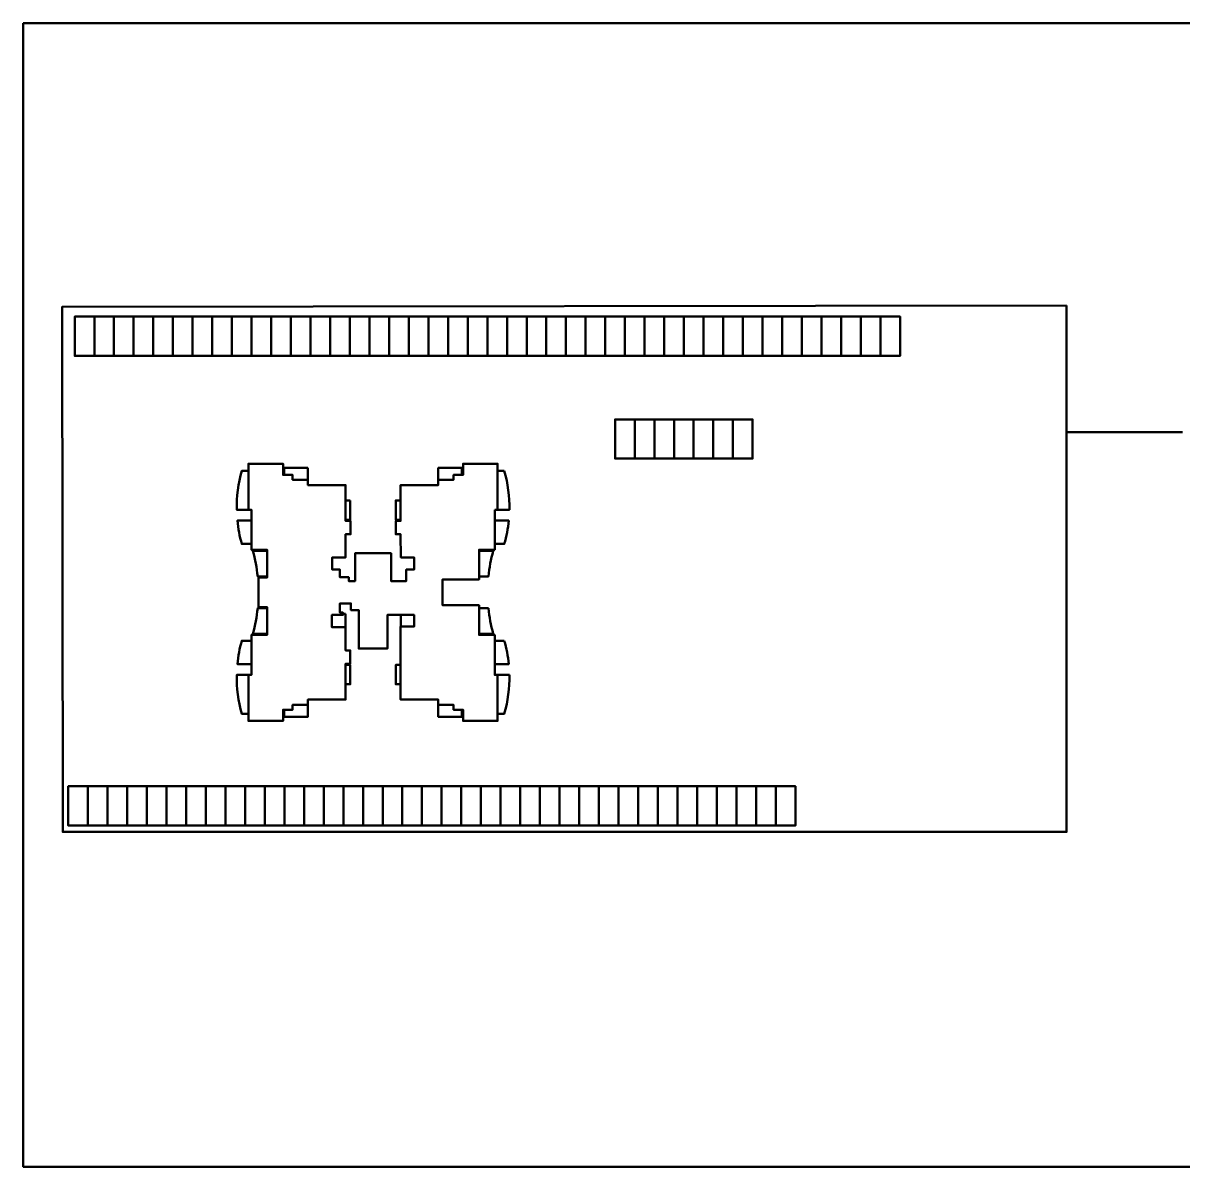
# Model space of a CAD drawing. Header units: inches. Extents: x 0 to 429, y 0 to 146.
# Drawn here: x 0 to 147.5, y 0 to 145.5 of the extents above; entities that cross this region are included whole.
import ezdxf

# ---------------------------------------------------------------- set-up
doc = ezdxf.new("R2010")
doc.units = ezdxf.units.IN
doc.header["$MEASUREMENT"] = 0
doc.layers.add('FLOOR-GROUND', color=7, linetype='Continuous', lineweight=50)
doc.layers.add('FLOOR01', color=7, linetype='Continuous', lineweight=50)

msp = doc.modelspace()

# ---------------------------------------------------------------- linework, layer by layer
at = {"layer": 'FLOOR-GROUND', "color": 2}
msp.add_line((132.737, 109.6), (4.957, 109.442), dxfattribs=at)
at = {"layer": 'FLOOR-GROUND', "color": 3}
msp.add_line((4.957, 109.442), (5.039, 42.622), dxfattribs=at)
at = {"layer": 'FLOOR-GROUND', "color": 4}
msp.add_line((132.737, 42.622), (132.737, 109.6), dxfattribs=at)
at = {"layer": 'FLOOR-GROUND', "color": 41}
msp.add_line((132.737, 93.497), (147.487, 93.497), dxfattribs=at)
at = {"layer": 'FLOOR-GROUND', "color": 6}
msp.add_line((5.039, 42.622), (132.737, 42.622), dxfattribs=at)
at = {"layer": 'FLOOR-GROUND', "color": 61}
msp.add_lwpolyline([(0, 145.544), (429.131, 145.544), (429.131, 0), (0, 0)], close=True, dxfattribs=at)
at = {"layer": 'FLOOR-GROUND', "color": 7}
msp.add_lwpolyline([(132.737, 109.6), (4.957, 109.442), (5.039, 42.622), (132.737, 42.622)], close=True, dxfattribs=at)
at = {"layer": 'FLOOR-GROUND', "color": 96}
msp.add_lwpolyline([(132.737, 42.622), (132.737, 109.6)], dxfattribs=at)
at = {"layer": 'FLOOR-GROUND', "color": 20}
for points in [[(6.552, 108.2), (111.552, 108.195), (111.552, 103.195), (6.552, 103.2)], [(75.296, 95.126), (92.796, 95.126), (92.796, 90.126), (75.296, 90.126)], [(5.733, 48.424), (98.233, 48.424), (98.233, 43.424), (5.733, 43.424)]]:
    msp.add_lwpolyline(points, close=True, dxfattribs=at)
at = {"layer": 'FLOOR-GROUND', "color": 140}
for points in [[(6.552, 103.197), (9.052, 103.197), (9.052, 108.197), (6.552, 108.197)], [(9.052, 103.197), (11.552, 103.197), (11.552, 108.197), (9.052, 108.197)], [(11.552, 103.197), (14.052, 103.197), (14.052, 108.197), (11.552, 108.197)], [(14.052, 103.197), (16.552, 103.197), (16.552, 108.197), (14.052, 108.197)], [(16.552, 103.197), (19.052, 103.197), (19.052, 108.197), (16.552, 108.197)], [(19.052, 103.197), (21.552, 103.197), (21.552, 108.197), (19.052, 108.197)], [(21.552, 103.197), (24.052, 103.197), (24.052, 108.197), (21.552, 108.197)], [(24.052, 103.197), (26.552, 103.197), (26.552, 108.197), (24.052, 108.197)], [(26.552, 103.197), (29.052, 103.197), (29.052, 108.197), (26.552, 108.197)], [(29.052, 103.197), (31.552, 103.197), (31.552, 108.197), (29.052, 108.197)], [(31.552, 103.197), (34.052, 103.197), (34.052, 108.197), (31.552, 108.197)], [(34.052, 103.197), (36.552, 103.197), (36.552, 108.197), (34.052, 108.197)], [(36.552, 103.197), (39.052, 103.197), (39.052, 108.197), (36.552, 108.197)], [(39.052, 103.197), (41.552, 103.197), (41.552, 108.197), (39.052, 108.197)], [(41.552, 103.197), (44.052, 103.197), (44.052, 108.197), (41.552, 108.197)], [(44.052, 103.197), (46.552, 103.197), (46.552, 108.197), (44.052, 108.197)], [(46.552, 103.197), (49.052, 103.197), (49.052, 108.197), (46.552, 108.197)], [(49.052, 103.197), (51.552, 103.197), (51.552, 108.197), (49.052, 108.197)], [(51.552, 103.197), (54.052, 103.197), (54.052, 108.197), (51.552, 108.197)], [(54.052, 103.197), (56.552, 103.197), (56.552, 108.197), (54.052, 108.197)], [(56.552, 103.197), (59.052, 103.197), (59.052, 108.197), (56.552, 108.197)], [(59.052, 103.197), (61.552, 103.197), (61.552, 108.197), (59.052, 108.197)], [(61.552, 103.197), (64.052, 103.197), (64.052, 108.197), (61.552, 108.197)], [(64.052, 103.197), (66.552, 103.197), (66.552, 108.197), (64.052, 108.197)], [(66.552, 103.197), (69.052, 103.197), (69.052, 108.197), (66.552, 108.197)], [(69.052, 103.197), (71.552, 103.197), (71.552, 108.197), (69.052, 108.197)], [(71.552, 103.197), (74.052, 103.197), (74.052, 108.197), (71.552, 108.197)], [(74.052, 103.197), (76.552, 103.197), (76.552, 108.197), (74.052, 108.197)], [(76.552, 103.197), (79.052, 103.197), (79.052, 108.197), (76.552, 108.197)], [(79.052, 103.197), (81.552, 103.197), (81.552, 108.197), (79.052, 108.197)], [(81.552, 103.197), (84.052, 103.197), (84.052, 108.197), (81.552, 108.197)], [(84.052, 103.197), (86.552, 103.197), (86.552, 108.197), (84.052, 108.197)], [(86.552, 103.197), (89.052, 103.197), (89.052, 108.197), (86.552, 108.197)], [(89.052, 103.197), (91.552, 103.197), (91.552, 108.197), (89.052, 108.197)], [(91.552, 103.197), (94.052, 103.197), (94.052, 108.197), (91.552, 108.197)], [(94.052, 103.197), (96.552, 103.197), (96.552, 108.197), (94.052, 108.197)], [(96.552, 103.197), (99.052, 103.197), (99.052, 108.197), (96.552, 108.197)], [(99.052, 103.197), (101.552, 103.197), (101.552, 108.197), (99.052, 108.197)], [(101.552, 103.197), (104.052, 103.197), (104.052, 108.197), (101.552, 108.197)], [(104.052, 103.197), (106.552, 103.197), (106.552, 108.197), (104.052, 108.197)], [(106.552, 103.197), (109.052, 103.197), (109.052, 108.197), (106.552, 108.197)], [(109.052, 103.197), (111.552, 103.197), (111.552, 108.197), (109.052, 108.197)], [(75.296, 90.126), (77.796, 90.126), (77.796, 95.126), (75.296, 95.126)], [(77.796, 90.126), (80.296, 90.126), (80.296, 95.126), (77.796, 95.126)], [(80.296, 90.126), (82.796, 90.126), (82.796, 95.126), (80.296, 95.126)], [(82.796, 90.126), (85.296, 90.126), (85.296, 95.126), (82.796, 95.126)], [(85.296, 90.126), (87.796, 90.126), (87.796, 95.126), (85.296, 95.126)], [(87.796, 90.126), (90.296, 90.126), (90.296, 95.126), (87.796, 95.126)], [(90.296, 90.126), (92.796, 90.126), (92.796, 95.126), (90.296, 95.126)], [(5.733, 43.424), (8.233, 43.424), (8.233, 48.424), (5.733, 48.424)], [(8.233, 43.424), (10.733, 43.424), (10.733, 48.424), (8.233, 48.424)], [(10.733, 43.424), (13.233, 43.424), (13.233, 48.424), (10.733, 48.424)], [(13.233, 43.424), (15.733, 43.424), (15.733, 48.424), (13.233, 48.424)], [(15.733, 43.424), (18.233, 43.424), (18.233, 48.424), (15.733, 48.424)], [(18.233, 43.424), (20.733, 43.424), (20.733, 48.424), (18.233, 48.424)], [(20.733, 43.424), (23.233, 43.424), (23.233, 48.424), (20.733, 48.424)], [(23.233, 43.424), (25.733, 43.424), (25.733, 48.424), (23.233, 48.424)], [(25.733, 43.424), (28.233, 43.424), (28.233, 48.424), (25.733, 48.424)], [(28.233, 43.424), (30.733, 43.424), (30.733, 48.424), (28.233, 48.424)], [(30.733, 43.424), (33.233, 43.424), (33.233, 48.424), (30.733, 48.424)], [(33.233, 43.424), (35.733, 43.424), (35.733, 48.424), (33.233, 48.424)], [(35.733, 43.424), (38.233, 43.424), (38.233, 48.424), (35.733, 48.424)], [(38.233, 43.424), (40.733, 43.424), (40.733, 48.424), (38.233, 48.424)], [(40.733, 43.424), (43.233, 43.424), (43.233, 48.424), (40.733, 48.424)], [(43.233, 43.424), (45.733, 43.424), (45.733, 48.424), (43.233, 48.424)], [(45.733, 43.424), (48.233, 43.424), (48.233, 48.424), (45.733, 48.424)], [(48.233, 43.424), (50.733, 43.424), (50.733, 48.424), (48.233, 48.424)], [(50.733, 43.424), (53.233, 43.424), (53.233, 48.424), (50.733, 48.424)], [(53.233, 43.424), (55.733, 43.424), (55.733, 48.424), (53.233, 48.424)], [(55.733, 43.424), (58.233, 43.424), (58.233, 48.424), (55.733, 48.424)], [(58.233, 43.424), (60.733, 43.424), (60.733, 48.424), (58.233, 48.424)], [(60.733, 43.424), (63.233, 43.424), (63.233, 48.424), (60.733, 48.424)], [(63.233, 43.424), (65.733, 43.424), (65.733, 48.424), (63.233, 48.424)], [(65.733, 43.424), (68.233, 43.424), (68.233, 48.424), (65.733, 48.424)], [(68.233, 43.424), (70.733, 43.424), (70.733, 48.424), (68.233, 48.424)], [(70.733, 43.424), (73.233, 43.424), (73.233, 48.424), (70.733, 48.424)], [(73.233, 43.424), (75.733, 43.424), (75.733, 48.424), (73.233, 48.424)], [(75.733, 43.424), (78.233, 43.424), (78.233, 48.424), (75.733, 48.424)], [(78.233, 43.424), (80.733, 43.424), (80.733, 48.424), (78.233, 48.424)], [(80.733, 43.424), (83.233, 43.424), (83.233, 48.424), (80.733, 48.424)], [(83.233, 43.424), (85.733, 43.424), (85.733, 48.424), (83.233, 48.424)], [(85.733, 43.424), (88.233, 43.424), (88.233, 48.424), (85.733, 48.424)], [(88.233, 43.424), (90.733, 43.424), (90.733, 48.424), (88.233, 48.424)], [(90.733, 43.424), (93.233, 43.424), (93.233, 48.424), (90.733, 48.424)], [(93.233, 43.424), (95.733, 43.424), (95.733, 48.424), (93.233, 48.424)], [(95.733, 43.424), (98.233, 43.424), (98.233, 48.424), (95.733, 48.424)]]:
    msp.add_lwpolyline(points, close=True, dxfattribs=at)
at = {"layer": 'FLOOR-GROUND', "color": 234}
for points in [[(28.66, 88.573), (27.811, 88.573, 0.0742655), (27.163, 83.617), (28.66, 83.617)], [(61.209, 88.573), (60.36, 88.573), (60.36, 83.617), (61.857, 83.617, 0.0742655)], [(29.04, 82.237), (27.245, 82.237, 0.0446179), (27.811, 79.277), (29.04, 79.277)], [(61.776, 82.237), (59.98, 82.237), (59.98, 79.277), (61.209, 79.277, 0.0446179)], [(31.03, 78.377), (29.23, 78.377, -0.0439809), (29.83, 75.142), (31.03, 75.142)], [(59.79, 78.377), (57.99, 78.377), (57.99, 75.142), (59.191, 75.142, -0.0439809)], [(31.03, 71.081), (29.83, 71.081, -0.0439809), (29.23, 67.846), (31.03, 67.846)], [(29.04, 66.946), (27.811, 66.946, 0.0446179), (27.245, 63.986), (29.04, 63.986)], [(28.66, 62.606), (27.163, 62.606, 0.0742655), (27.811, 57.65), (28.66, 57.65)]]:
    msp.add_lwpolyline(points, format="xyb", close=True, dxfattribs=at)
at = {"layer": 'FLOOR-GROUND', "color": 10}
msp.add_lwpolyline([(59.98, 83.617), (60.36, 83.617), (60.36, 89.477), (55.955, 89.477), (55.955, 88.047), (54.755, 88.047), (54.755, 87.447), (52.8, 87.447), (52.804, 86.757), (48.005, 86.757), (48.005, 82.197), (47.405, 82.197), (47.405, 80.502), (48.005, 80.502), (48.044, 77.549), (48.835, 77.559), (49.735, 77.559), (49.735, 75.997), (48.725, 75.997), (48.725, 74.552), (46.806, 74.552), (46.806, 78.082), (42.214, 78.082), (42.214, 74.552), (41.41, 74.552), (41.41, 75.037), (40.295, 75.04), (40.295, 75.997), (39.316, 75.997), (39.316, 77.559), (40.185, 77.559), (41.015, 77.548), (41.015, 80.502), (41.646, 80.502), (41.646, 82.197), (41.015, 82.197), (41.015, 86.757), (36.22, 86.757), (36.22, 87.447), (34.265, 87.447), (34.265, 88.047), (33.065, 88.047), (33.065, 89.477), (28.66, 89.477), (28.66, 83.617), (29.04, 83.617), (29.04, 78.527), (31.03, 78.527), (31.03, 74.992), (29.94, 74.992), (29.94, 71.232), (31.03, 71.232), (31.03, 67.697), (29.04, 67.697), (29.04, 62.607), (28.66, 62.607), (28.66, 56.747), (33.065, 56.747), (33.065, 58.177), (34.265, 58.177), (34.265, 58.777), (36.22, 58.777), (36.22, 59.467), (41.015, 59.467), (41.015, 64.027), (41.615, 64.027), (41.615, 65.722), (41.015, 65.722), (41.015, 68.665), (39.285, 68.665), (39.285, 70.227), (40.665, 70.227), (40.665, 70.527), (40.295, 70.527), (40.295, 71.692), (41.699, 71.692), (41.699, 70.862), (42.68, 70.862), (42.68, 65.962), (46.34, 65.962), (46.339, 70.227), (49.735, 70.227), (49.735, 68.757), (48.005, 68.757), (48.005, 59.467), (52.8, 59.467), (52.8, 58.777), (54.755, 58.777), (54.755, 58.177), (55.956, 58.177), (55.955, 56.747), (60.36, 56.747), (60.36, 62.607), (59.98, 62.607), (59.98, 67.697), (57.99, 67.697), (57.99, 71.462), (53.351, 71.462), (53.351, 74.762), (57.99, 74.762), (57.99, 78.527), (59.98, 78.527)], close=True, dxfattribs=at)
at = {"layer": 'FLOOR-GROUND', "color": 234}
for points in [[(36.22, 88.947), (33.215, 88.947), (33.215, 88.047), (34.265, 88.047), (34.265, 87.447), (36.22, 87.447)], [(55.806, 88.947), (52.801, 88.947), (52.8, 87.447), (54.755, 87.447), (54.755, 88.047), (55.806, 88.047)], [(41.615, 84.802), (41.015, 84.802), (41.015, 82.347), (41.615, 82.347)], [(36.22, 58.777), (34.265, 58.777), (34.265, 58.177), (33.215, 58.177), (33.215, 57.277), (36.22, 57.277)]]:
    msp.add_lwpolyline(points, close=True, dxfattribs=at)
at = {"layer": 'FLOOR01', "color": 234}
for points in [[(28.66, 88.573), (27.811, 88.573, 0.0742655), (27.163, 83.617), (28.66, 83.617)], [(61.209, 88.573), (60.36, 88.573), (60.36, 83.617), (61.857, 83.617, 0.0742655)], [(29.04, 82.237), (27.245, 82.237, 0.0446179), (27.811, 79.277), (29.04, 79.277)], [(61.776, 82.237), (59.98, 82.237), (59.98, 79.277), (61.209, 79.277, 0.0446179)], [(31.03, 78.377), (29.23, 78.377, -0.0439809), (29.83, 75.142), (31.03, 75.142)], [(59.79, 78.377), (57.99, 78.377), (57.99, 75.142), (59.191, 75.142, -0.0439809)], [(31.03, 71.081), (29.83, 71.081, -0.0439809), (29.23, 67.846), (31.03, 67.846)], [(59.191, 71.082), (57.99, 71.082), (57.99, 67.847), (59.79, 67.847, -0.0439809)], [(29.04, 66.946), (27.811, 66.946, 0.0446179), (27.245, 63.986), (29.04, 63.986)], [(61.209, 66.947), (59.98, 66.947), (59.98, 63.987), (61.776, 63.987, 0.0446179)], [(28.66, 62.606), (27.163, 62.606, 0.0742655), (27.811, 57.65), (28.66, 57.65)], [(61.857, 62.607), (60.36, 62.607), (60.36, 57.65), (61.209, 57.65, 0.0742655)]]:
    msp.add_lwpolyline(points, format="xyb", close=True, dxfattribs=at)
for points in [[(36.22, 88.947), (33.215, 88.947), (33.215, 88.047), (34.265, 88.047), (34.265, 87.447), (36.22, 87.447)], [(55.806, 88.947), (52.801, 88.947), (52.8, 87.447), (54.755, 87.447), (54.755, 88.047), (55.806, 88.047)], [(41.615, 84.802), (41.015, 84.802), (41.015, 82.347), (41.615, 82.347)], [(48.005, 84.802), (47.405, 84.802), (47.405, 82.347), (48.005, 82.347)], [(41.015, 70.377), (40.665, 70.377), (40.665, 70.227), (39.285, 70.227), (39.285, 68.665), (41.016, 68.665)], [(49.735, 70.227), (48.037, 70.227), (48.037, 68.757), (49.735, 68.757)], [(41.615, 63.876), (41.015, 63.876), (41.015, 61.421), (41.615, 61.421)], [(48.005, 63.877), (47.405, 63.877), (47.405, 61.422), (48.005, 61.422)], [(36.22, 58.777), (34.265, 58.777), (34.265, 58.177), (33.215, 58.177), (33.215, 57.277), (36.22, 57.277)], [(55.806, 58.177), (54.755, 58.177), (54.755, 58.777), (52.8, 58.777), (52.801, 57.277), (55.806, 57.277)]]:
    msp.add_lwpolyline(points, close=True, dxfattribs=at)

doc.saveas('drawing.dxf')
